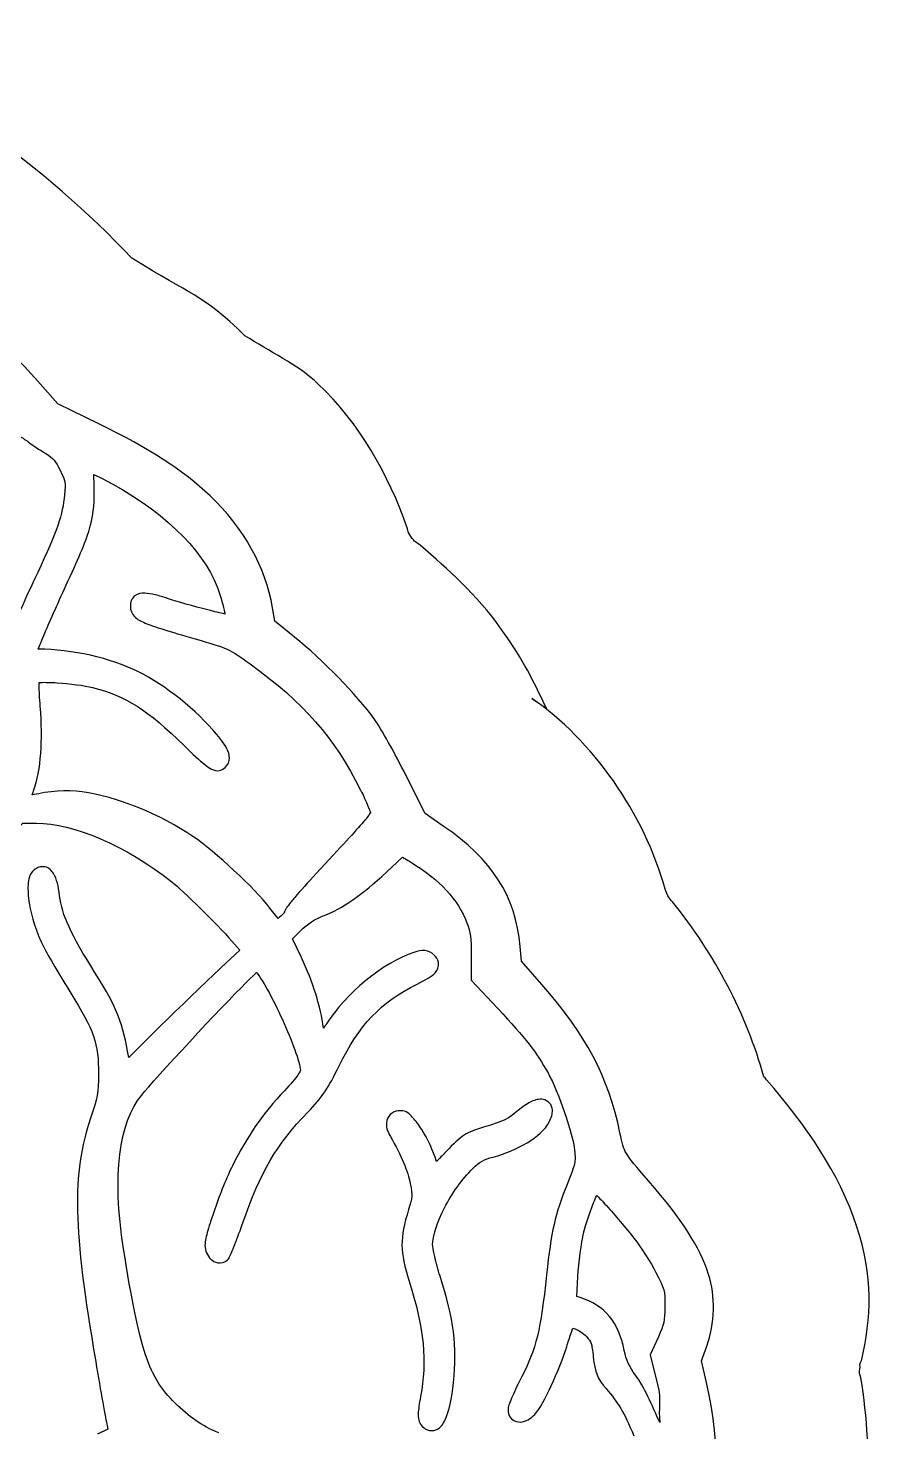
# Model space of a CAD drawing. Extents: x 3 to 173, y 187 to 306.
# Drawn here: x 23.9 to 29.4, y 216.8 to 225.92 of the extents above; entities that cross this region are included whole.
import ezdxf

# ---------------------------------------------------------------- set-up
doc = ezdxf.new("R2010")
doc.units = 0
doc.layers.add('Layer_1', color=7, linetype='CONTINUOUS')

msp = doc.modelspace()

# ---------------------------------------------------------------- linework, layer by layer
at = {"layer": 'Layer_1', "color": 7}
for points in [[(24.360959, 223.349717), (24.360959, 223.349167), (24.09362, 223.480355), (23.964084, 223.626981)], [(24.327335, 223.021744), (24.381354, 222.994735)], [(24.330091, 222.949534), (24.327335, 223.021744), (24.327335, 223.021744)], [(25.633715, 221.96341), (25.505282, 222.066489), (25.489848, 222.154131)], [(27.177009, 221.564676), (27.272894, 221.498864), (27.265895, 221.513258)], [(26.599996, 220.735854), (26.482587, 220.816332), (26.358563, 221.062726)], [(23.506024, 220.394653), (23.86707, 220.754596), (23.955265, 220.754596)], [(26.23013, 220.435993), (26.23013, 220.435442), (26.335963, 220.533007), (26.335963, 220.533007)], [(26.335963, 220.533007), (26.387227, 220.50214)], [(25.53615, 220.143297), (25.525677, 220.135031), (25.473312, 220.202829)], [(25.677261, 219.881471), (25.619384, 220.00329), (25.671749, 220.054552)], [(25.225816, 219.987855), (25.277079, 219.92998), (25.15526, 219.815877)], [(27.241059, 219.705633), (27.108768, 219.856667), (27.099948, 219.952577)], [(26.781897, 219.896906), (26.781345, 219.734298), (26.954427, 219.54964)], [(25.316766, 219.716106), (25.38622, 219.783907), (25.388424, 219.78115)], [(24.744605, 219.419002), (24.554987, 219.23214)], [(27.489657, 217.670548), (27.467609, 217.677714), (27.475326, 217.808351)], [(27.99898, 217.415334), (27.99898, 217.414784), (27.946063, 217.298477), (27.994019, 217.10555)], [(28.31152, 217.117677), (28.31207, 217.117677), (28.279547, 217.260442), (28.313174, 217.354702)], [(24.414427, 216.838763), (24.419388, 216.816163), (24.35214, 216.782539)]]:
    msp.add_lwpolyline(points, dxfattribs=at)
for points in [[(27.249879, 218.958187)], [(27.598246, 218.334761)]]:
    msp.add_lwpolyline(points, close=True, dxfattribs=at)
for points in [[(24.575338, 224.427871), (24.010494, 225.022098), (23.28877, 225.542333), (22.493428, 225.92261)], [(23.964084, 223.626981), (23.511847, 224.139824), (22.790887, 224.662214), (22.049713, 225.016592)], [(25.310733, 223.923184), (25.021999, 224.202127), (24.973026, 224.176134), (24.575338, 224.427871)], [(25.785222, 223.610993), (25.652845, 223.736234), (25.467973, 223.820387), (25.310733, 223.923184)], [(26.367944, 222.668658), (26.242437, 223.025943), (26.057465, 223.353417), (25.785222, 223.610993)], [(25.084705, 222.881186), (24.906123, 223.050147), (24.691171, 223.188879), (24.360959, 223.349717)], [(23.830139, 223.279715), (23.866746, 223.256939), (23.896533, 223.236952), (23.901797, 223.23286)], [(23.901797, 223.23286), (23.927197, 223.213105), (23.975674, 223.18136), (24.015898, 223.156793)], [(24.015898, 223.156793), (24.062956, 223.128054), (24.079503, 223.108572), (24.109054, 223.048202)], [(24.109054, 223.048202), (24.145351, 222.974076), (24.144892, 222.976134), (24.137166, 222.887798)], [(24.304735, 222.684401), (24.329548, 222.7745), (24.333772, 222.850291), (24.330091, 222.949534)], [(24.381354, 222.994735), (24.757063, 222.806134), (25.037565, 222.535974), (25.129905, 222.290833)], [(24.137166, 222.887798), (24.126083, 222.761117), (24.088487, 222.651146), (23.962982, 222.383989)], [(25.489848, 222.154131), (25.44473, 222.419676), (25.300461, 222.677054), (25.084705, 222.881186)], [(24.159766, 222.327215), (24.235652, 222.491412), (24.279921, 222.594301), (24.304735, 222.684401)], [(26.37947, 222.634927), (26.370916, 222.643168), (26.371779, 222.65742), (26.367944, 222.668658)], [(26.44984, 222.562537), (26.412752, 222.587175), (26.411686, 222.58266), (26.37947, 222.634927)], [(26.977416, 222.015892), (26.812621, 222.247123), (26.634293, 222.399167), (26.44984, 222.562537)], [(23.962982, 222.383989), (23.875564, 222.197909), (23.824724, 222.085943), (23.794861, 222.002549)], [(24.009284, 221.989869), (24.04646, 222.077273), (24.098758, 222.195205), (24.159766, 222.327215)], [(25.129905, 222.290833), (25.147487, 222.244157), (25.164766, 222.185296), (25.175655, 222.138145)], [(24.591367, 222.229648), (24.56757, 222.20913), (24.56546, 222.181114), (24.56546, 222.161849)], [(24.658615, 222.24894), (24.637751, 222.24894), (24.615163, 222.25008), (24.591367, 222.229648)], [(24.726966, 222.238467), (24.701112, 222.244478), (24.680246, 222.24894), (24.658615, 222.24894)], [(24.807995, 222.215316), (24.781452, 222.22446), (24.752822, 222.232456), (24.726966, 222.238467)], [(25.070373, 222.140352), (24.977563, 222.163862), (24.868966, 222.194311), (24.807995, 222.215316)], [(24.56546, 222.161849), (24.56546, 222.142461), (24.574692, 222.114526), (24.59247, 222.096806)], [(25.180065, 222.113894), (25.150036, 222.120329), (25.112944, 222.129572), (25.070373, 222.140352)], [(25.175655, 222.138145), (25.177913, 222.128381), (25.178391, 222.122389), (25.180065, 222.113894)], [(24.59247, 222.096806), (24.610247, 222.079082), (24.631821, 222.067819), (24.661371, 222.055466)], [(24.661371, 222.055466), (24.720473, 222.030743), (24.81667, 222.002038), (24.987691, 221.952387)], [(27.265895, 221.513258), (27.177119, 221.690296), (27.133403, 221.797015), (26.977416, 222.015892)], [(23.966289, 221.885139), (23.976113, 221.91099), (23.990896, 221.946638), (24.009284, 221.989869)], [(24.987691, 221.952387), (25.201874, 221.890199), (25.206961, 221.888746), (25.343776, 221.789779)], [(26.150204, 221.433143), (26.043306, 221.58313), (25.812975, 221.818811), (25.633715, 221.96341)], [(23.968494, 221.885139), (23.967562, 221.885139), (23.967192, 221.885125), (23.966289, 221.885139)], [(24.615069, 221.74017), (24.43987, 221.827848), (24.182257, 221.885139), (23.968494, 221.885139)], [(25.343776, 221.789779), (25.69444, 221.536126), (25.890342, 221.31148), (26.062561, 220.969571)], [(23.972352, 221.648668), (23.972193, 221.657388), (23.972297, 221.662206), (23.972352, 221.669064)], [(23.972352, 221.669064), (23.976445, 221.669304), (23.978556, 221.669332), (23.983377, 221.669614)], [(23.983377, 221.669614), (24.010893, 221.670461), (24.04927, 221.669549), (24.090313, 221.666857)], [(24.090313, 221.666857), (24.172397, 221.661608), (24.268172, 221.649416), (24.318516, 221.636541)], [(25.126597, 221.332271), (24.995782, 221.489382), (24.793682, 221.650782), (24.615069, 221.74017)], [(23.979518, 221.514722), (23.975409, 221.565838), (23.97299, 221.613827), (23.972352, 221.648668)], [(24.318516, 221.636541), (24.536476, 221.580827), (24.677811, 221.491478), (24.914931, 221.258408)], [(28.043271, 220.325367), (27.908292, 220.815268), (27.567684, 221.297637), (27.177009, 221.564676)], [(23.936523, 220.964059), (23.985017, 221.104676), (23.997493, 221.290906), (23.979518, 221.514722)], [(26.358563, 221.062726), (26.286563, 221.206307), (26.197047, 221.367411), (26.150204, 221.433143)], [(25.20487, 221.2099), (25.192715, 221.248764), (25.166558, 221.284277), (25.126597, 221.332271)], [(24.914931, 221.258408), (24.974065, 221.200282), (25.016458, 221.161284), (25.048876, 221.135486)], [(25.203216, 221.144306), (25.21317, 221.16694), (25.210935, 221.190469), (25.20487, 221.2099)], [(25.048876, 221.135486), (25.065084, 221.122589), (25.078751, 221.112993), (25.093524, 221.10572)], [(25.093524, 221.10572), (25.108299, 221.098439), (25.127741, 221.089752), (25.153607, 221.099658)], [(25.153607, 221.099658), (25.172338, 221.106855), (25.193261, 221.121671), (25.203216, 221.144306)], [(24.251819, 220.959097), (24.150716, 220.973152), (24.032353, 220.96022), (23.927704, 220.938151)], [(23.927704, 220.938151), (23.930834, 220.947266), (23.932496, 220.952375), (23.936523, 220.964059)], [(24.972808, 220.667505), (24.761425, 220.810979), (24.47275, 220.928386), (24.251819, 220.959097)], [(26.062561, 220.969571), (26.081221, 220.932523), (26.098433, 220.895233), (26.110516, 220.865941)], [(26.110516, 220.865941), (26.116559, 220.851294), (26.121319, 220.838566), (26.124297, 220.829563)], [(26.124297, 220.829563), (26.127274, 220.82056), (26.127053, 220.811162), (26.127053, 220.822397)], [(23.955265, 220.754596), (24.194699, 220.754596), (24.532996, 220.612342), (24.835004, 220.372603)], [(26.079648, 220.761762), (26.030617, 220.704451), (25.938919, 220.604654), (25.773173, 220.426623)], [(26.123746, 220.817986), (26.117909, 220.808475), (26.104165, 220.790413), (26.079648, 220.761762)], [(26.127053, 220.822397), (26.127053, 220.823806), (26.129593, 220.827497), (26.123746, 220.817986)], [(25.473312, 220.202829), (25.371655, 220.334034), (25.117584, 220.569241), (24.972808, 220.667505)], [(27.099948, 219.952577), (27.070015, 220.282755), (26.917771, 220.519223), (26.599996, 220.735854)], [(24.009835, 220.47017), (23.982838, 220.475645), (23.957115, 220.464212), (23.940382, 220.450327)], [(24.065508, 220.427726), (24.054275, 220.445789), (24.036833, 220.464686), (24.009835, 220.47017)], [(26.387227, 220.50214), (26.578773, 220.3862), (26.695244, 220.258255), (26.753234, 220.106919)], [(23.940382, 220.450327), (23.908655, 220.423995), (23.90342, 220.389502), (23.900694, 220.353863)], [(24.105746, 220.282757), (24.097782, 220.346167), (24.087972, 220.391605), (24.065508, 220.427726)], [(25.773173, 220.426623), (25.719491, 220.368962), (25.670639, 220.314188), (25.634818, 220.271731)], [(25.818924, 220.152119), (25.94536, 220.199011), (26.068757, 220.28591), (26.23013, 220.435993)], [(23.900694, 220.353863), (23.897957, 220.318221), (23.901006, 220.27772), (23.908412, 220.233699)], [(24.337257, 219.780049), (24.176472, 220.034286), (24.121514, 220.157199), (24.105746, 220.282757)], [(24.835004, 220.372603), (24.908934, 220.313923), (25.126522, 220.100481), (25.225816, 219.987855)], [(28.091421, 220.243517), (28.066529, 220.270356), (28.062959, 220.272101), (28.043271, 220.325367)], [(23.908412, 220.233699), (23.9232, 220.145657), (23.95517, 220.04352), (24.001016, 219.952577)], [(25.577491, 220.197868), (25.575516, 220.194707), (25.573989, 220.191741), (25.571979, 220.187397)], [(25.591272, 220.217714), (25.58585, 220.21046), (25.581417, 220.204189), (25.577491, 220.197868)], [(25.634818, 220.271731), (25.616908, 220.250508), (25.602117, 220.232194), (25.591272, 220.217714)], [(28.684429, 219.104573), (28.57233, 219.512065), (28.365509, 219.903053), (28.091421, 220.243517)], [(25.56316, 220.168655), (25.557109, 220.161374), (25.546903, 220.15151), (25.53615, 220.143297)], [(25.567569, 220.174717), (25.566779, 220.173588), (25.565567, 220.171534), (25.56316, 220.168655)], [(25.568672, 220.179128), (25.568277, 220.177717), (25.567936, 220.176297), (25.567569, 220.174717)], [(25.571979, 220.187397), (25.570963, 220.185139), (25.569778, 220.182684), (25.568672, 220.179128)], [(25.671749, 220.054552), (25.719338, 220.101246), (25.768681, 220.133484), (25.818924, 220.152119)], [(26.753234, 220.106919), (26.776339, 220.046605), (26.782311, 220.00513), (26.781897, 219.896906)], [(24.001016, 219.952577), (24.031644, 219.891815), (24.109309, 219.759365), (24.177956, 219.649961)], [(26.47928, 219.926672), (26.454692, 219.928083), (26.435785, 219.922176), (26.409826, 219.913992)], [(26.541567, 219.896906), (26.528082, 219.910368), (26.503867, 219.925371), (26.47928, 219.926672)], [(25.821129, 219.42231), (25.801858, 219.564284), (25.754742, 219.71881), (25.677261, 219.881471)], [(26.409826, 219.913992), (26.210543, 219.851183), (25.964377, 219.646024), (25.836563, 219.444357)], [(26.569679, 219.847847), (26.565488, 219.872062), (26.55272, 219.885758), (26.541567, 219.896906)], [(26.548732, 219.783354), (26.561975, 219.797804), (26.57387, 219.823635), (26.569679, 219.847847)], [(24.554987, 219.23214), (24.517073, 219.449629), (24.482876, 219.54979), (24.337257, 219.780049)], [(25.15526, 219.815877), (25.068016, 219.734089), (24.883902, 219.556193), (24.744605, 219.419002)], [(25.388424, 219.78115), (25.429434, 219.730392), (25.505589, 219.588028), (25.565916, 219.451523)], [(26.42967, 219.70894), (26.488367, 219.738483), (26.522247, 219.75448), (26.548732, 219.783354)], [(24.177956, 219.649961), (24.328896, 219.409392), (24.359163, 219.321469), (24.358754, 219.123549)], [(24.639323, 218.9874), (24.718659, 219.086206), (25.166554, 219.56895), (25.316766, 219.716106)], [(25.923103, 219.177019), (26.052101, 219.441924), (26.193291, 219.589964), (26.42967, 219.70894)], [(27.74928, 218.742109), (27.673975, 219.105055), (27.528718, 219.379085), (27.241059, 219.705633)], [(26.954427, 219.54964), (27.137767, 219.353781), (27.205072, 219.266932), (27.281298, 219.130715)], [(25.565916, 219.451523), (25.596079, 219.38327), (25.623309, 219.315418), (25.642535, 219.259702)], [(25.836563, 219.444357), (25.830881, 219.435382), (25.826606, 219.430466), (25.821129, 219.42231)], [(25.642535, 219.259702), (25.66176, 219.203983), (25.671749, 219.15579), (25.671749, 219.146703)], [(24.358754, 219.123549), (24.358547, 219.000393), (24.353677, 218.973263), (24.30694, 218.836368)], [(25.65411, 219.116384), (25.637764, 219.093411), (25.609434, 219.059934), (25.567569, 219.015512)], [(25.671749, 219.146703), (25.671749, 219.151639), (25.670451, 219.139365), (25.65411, 219.116384)], [(25.719705, 218.876605), (25.810551, 218.971172), (25.853188, 219.033441), (25.923103, 219.177019)], [(27.281298, 219.130715), (27.347837, 219.011823), (27.44286, 218.730323), (27.453828, 218.628007)], [(28.702943, 219.086482), (28.685445, 219.106689), (28.683695, 219.107), (28.684429, 219.104573)], [(25.567569, 219.015512), (25.428366, 218.867805), (25.325079, 218.719548), (25.229123, 218.527688)], [(29.28813, 218.136745), (29.174982, 218.478847), (28.960374, 218.789161), (28.702943, 219.086482)], [(24.521363, 217.988048), (24.445598, 218.472691), (24.491311, 218.803069), (24.639323, 218.9874)], [(27.174362, 218.944956), (27.150221, 218.93395), (27.125211, 218.917919), (27.098845, 218.895898)], [(27.249879, 218.958187), (27.221619, 218.963577), (27.198503, 218.955935), (27.174362, 218.944956)], [(27.29122, 218.935036), (27.279939, 218.94799), (27.264126, 218.955478), (27.249879, 218.958187)], [(27.30941, 218.891489), (27.308224, 218.90577), (27.3025, 218.922079), (27.29122, 218.935036)], [(24.30694, 218.836368), (24.183205, 218.474021), (24.192476, 218.118113), (24.340013, 217.254931)], [(25.293064, 218.145694), (25.415937, 218.495853), (25.511636, 218.660016), (25.719705, 218.876605)], [(26.267062, 218.869992), (26.250219, 218.858619), (26.237974, 218.8394), (26.233438, 218.820934)], [(26.321632, 218.885424), (26.303304, 218.885424), (26.283905, 218.881366), (26.267062, 218.869992)], [(26.400456, 218.84188), (26.380232, 218.863216), (26.363874, 218.885424), (26.321632, 218.885424)], [(26.460538, 218.762505), (26.44089, 218.793521), (26.420679, 218.820558), (26.400456, 218.84188)], [(27.098845, 218.895898), (27.017615, 218.828065), (26.99706, 218.817688), (26.86072, 218.777937)], [(27.289015, 218.812114), (27.302855, 218.838869), (27.311792, 218.862945), (27.30941, 218.891489)], [(26.233438, 218.820934), (26.224364, 218.784002), (26.236804, 218.751005), (26.256037, 218.717855)], [(26.55645, 218.555797), (26.534479, 218.626762), (26.498799, 218.702101), (26.460538, 218.762505)], [(26.86072, 218.777937), (26.752946, 218.746517), (26.717754, 218.723748), (26.617635, 218.618086)], [(27.145699, 218.677618), (27.209509, 218.716503), (27.261507, 218.758975), (27.289015, 218.812114)], [(27.791172, 218.607613), (27.770197, 218.643441), (27.763951, 218.671407), (27.74928, 218.742109)], [(26.256037, 218.717855), (26.328249, 218.593395), (26.370474, 218.49138), (26.385573, 218.411381)], [(26.925213, 218.584463), (27.005288, 218.605347), (27.081889, 218.638731), (27.145699, 218.677618)], [(26.617635, 218.618086), (26.594419, 218.59359), (26.574646, 218.57391), (26.55645, 218.555797)], [(26.791819, 218.508946), (26.838351, 218.554279), (26.863687, 218.568407), (26.925213, 218.584463)], [(27.453828, 218.628007), (27.458313, 218.586153), (27.458958, 218.567899), (27.453277, 218.540916)], [(27.934488, 218.42902), (27.852624, 218.52357), (27.812146, 218.571785), (27.791172, 218.607613)], [(25.229123, 218.527688), (25.192279, 218.454014), (25.148972, 218.344543), (25.113919, 218.244362)], [(26.607713, 218.254285), (26.65616, 218.347269), (26.723002, 218.441909), (26.791819, 218.508946)], [(27.453277, 218.540916), (27.44761, 218.513935), (27.433572, 218.475372), (27.405321, 218.405316)], [(26.385573, 218.411381), (26.401236, 218.328385), (26.400713, 218.326836), (26.374549, 218.242158)], [(27.405321, 218.405316), (27.32659, 218.210134), (27.302434, 218.10307), (27.271927, 217.818272)], [(28.325298, 217.820479), (28.263444, 218.007496), (28.158483, 218.170321), (27.934488, 218.42902)], [(27.512808, 218.08947), (27.527755, 218.150958), (27.553197, 218.227051), (27.576749, 218.286255)], [(27.576749, 218.286255), (27.584711, 218.306265), (27.59136, 218.320082), (27.598246, 218.334761)], [(27.598246, 218.334761), (27.61566, 218.316924), (27.636057, 218.295783), (27.660534, 218.268616)], [(25.113919, 218.244362), (25.096393, 218.194273), (25.081002, 218.146806), (25.069822, 218.107109)], [(26.374549, 218.242158), (26.31643, 218.054102), (26.316826, 217.971826), (26.378407, 217.776381)], [(26.530542, 218.013953), (26.530542, 218.068069), (26.559265, 218.161299), (26.607713, 218.254285)], [(27.660534, 218.268616), (27.717059, 218.205881), (27.785952, 218.124765), (27.841333, 218.055296)], [(25.069822, 218.107109), (25.058643, 218.067412), (25.05053, 218.039974), (25.05053, 218.010645)], [(25.239045, 218.001276), (25.254604, 218.040304), (25.273929, 218.091163), (25.293064, 218.145694)], [(29.318582, 217.259398), (29.384196, 217.5407), (29.397068, 217.80733), (29.28813, 218.136745)], [(25.05053, 218.010645), (25.05053, 217.973852), (25.065558, 217.94351), (25.088563, 217.92135)], [(25.21865, 217.952217), (25.224439, 217.965058), (25.231264, 217.981763), (25.239045, 218.001276)], [(26.544323, 217.936785), (26.535275, 217.9753), (26.530542, 218.010202), (26.530542, 218.013953)], [(27.475326, 217.808351), (27.480338, 217.89735), (27.498109, 218.029018), (27.512808, 218.08947)], [(27.841333, 218.055296), (27.883797, 218.002029), (27.950688, 217.897949), (27.982995, 217.834257)], [(24.664679, 217.297924), (24.615178, 217.444163), (24.573373, 217.655353), (24.521363, 217.988048)], [(25.088563, 217.92135), (25.100067, 217.910259), (25.114325, 217.900215), (25.134314, 217.896546)], [(25.134314, 217.896546), (25.154304, 217.892905), (25.181066, 217.900302), (25.197153, 217.916389)], [(25.197153, 217.916389), (25.208566, 217.927791), (25.207721, 217.93008), (25.210382, 217.935131)], [(25.210382, 217.935131), (25.213035, 217.940183), (25.215755, 217.945811), (25.21865, 217.952217)], [(26.579601, 217.808902), (26.565766, 217.852265), (26.553371, 217.898267), (26.544323, 217.936785)], [(27.271927, 217.818272), (27.233158, 217.456333), (27.204602, 217.340546), (27.110421, 217.156813)], [(27.982995, 217.834257), (28.040701, 217.720496), (28.040872, 217.721269), (28.040872, 217.61322)], [(28.313174, 217.354702), (28.365676, 217.501553), (28.371289, 217.681422), (28.325298, 217.820479)], [(26.378407, 217.776381), (26.476217, 217.465979), (26.49636, 217.25668), (26.452821, 217.027279)], [(26.666693, 217.119331), (26.690938, 217.354829), (26.669176, 217.52815), (26.579601, 217.808902)], [(27.680929, 217.54873), (27.633526, 217.605959), (27.5691, 217.64442), (27.489657, 217.670548)], [(27.77684, 217.32769), (27.75779, 217.418526), (27.728332, 217.491498), (27.680929, 217.54873)], [(28.040872, 217.61322), (28.040826, 217.515921), (28.036317, 217.497512), (27.99898, 217.415334)], [(27.433433, 217.4451), (27.437283, 217.455797), (27.44049, 217.463894), (27.443355, 217.471008)], [(27.443355, 217.471008), (27.447591, 217.470162), (27.450435, 217.470156), (27.457135, 217.467701)], [(27.457135, 217.467701), (27.479132, 217.459262), (27.509167, 217.439902), (27.530447, 217.416988)], [(27.402565, 217.350841), (27.413267, 217.385588), (27.424228, 217.419511), (27.433433, 217.4451)], [(27.530447, 217.416988), (27.549376, 217.396584), (27.555765, 217.387736), (27.561315, 217.372341)], [(27.561315, 217.372341), (27.566866, 217.356931), (27.571128, 217.331131), (27.575647, 217.285247)], [(24.854848, 216.986489), (24.768448, 217.070987), (24.71418, 217.151685), (24.664679, 217.297924)], [(27.302244, 217.097834), (27.340614, 217.179924), (27.378751, 217.273506), (27.402565, 217.350841)], [(27.575647, 217.285247), (27.585488, 217.185399), (27.602743, 217.143289), (27.658329, 217.079092)], [(27.850152, 217.166736), (27.808963, 217.221775), (27.790545, 217.262328), (27.77684, 217.32769)], [(24.340013, 217.254931), (24.373204, 217.060753), (24.405092, 216.880233), (24.414427, 216.838763)], [(29.315308, 217.149986), (29.309777, 217.170165), (29.301959, 217.181144), (29.309946, 217.218676)], [(29.309946, 217.218676), (29.305064, 217.243709), (29.318582, 217.259398), (29.318582, 217.259398)], [(26.612674, 216.876798), (26.638946, 216.932071), (26.655722, 217.012801), (26.666693, 217.119331)], [(27.110421, 217.156813), (27.086906, 217.110938), (27.065538, 217.065881), (27.049787, 217.029483)], [(27.194757, 216.911523), (27.230697, 216.950029), (27.263874, 217.015744), (27.302244, 217.097834)], [(28.007799, 216.858606), (27.957849, 216.970372), (27.905823, 217.092348), (27.850152, 217.166736)], [(27.994019, 217.10555), (28.02002, 216.999014), (27.996671, 216.953246), (28.007799, 216.858606)], [(28.244823, 216.091867), (28.394674, 216.3679), (28.411743, 216.672748), (28.31152, 217.117677)], [(29.136295, 215.614528), (29.384998, 216.072671), (29.400413, 216.63385), (29.315308, 217.149986)], [(26.452821, 217.027279), (26.443432, 216.977802), (26.438293, 216.944342), (26.437387, 216.916484)], [(27.049787, 217.029483), (27.04191, 217.01128), (27.035883, 216.99558), (27.031046, 216.982078)], [(27.658329, 217.079092), (27.740427, 216.984285), (27.772317, 216.930615), (27.839679, 216.772618)], [(25.139826, 216.790808), (25.026597, 216.837668), (24.949181, 216.894231), (24.854848, 216.986489)], [(26.437387, 216.916484), (26.436484, 216.888629), (26.441287, 216.860387), (26.458333, 216.839866)], [(27.031046, 216.982078), (27.026212, 216.968588), (27.021124, 216.964072), (27.021124, 216.940738)], [(27.021124, 216.940738), (27.021124, 216.920898), (27.028003, 216.897663), (27.044826, 216.881757)], [(27.102704, 216.861914), (27.139498, 216.864171), (27.168502, 216.883391), (27.194757, 216.911523)], [(26.458333, 216.839866), (26.468118, 216.828069), (26.480152, 216.817232), (26.496918, 216.810651)], [(26.55204, 216.810651), (26.585201, 216.823802), (26.599538, 216.84916), (26.612674, 216.876798)], [(27.044826, 216.881757), (27.06165, 216.865839), (27.084307, 216.860841), (27.102704, 216.861914)], [(26.496918, 216.810651), (26.513685, 216.804047), (26.535459, 216.804075), (26.55204, 216.810651)]]:
    msp.add_open_spline(points, degree=3, dxfattribs=at)

doc.saveas('drawing.dxf')
